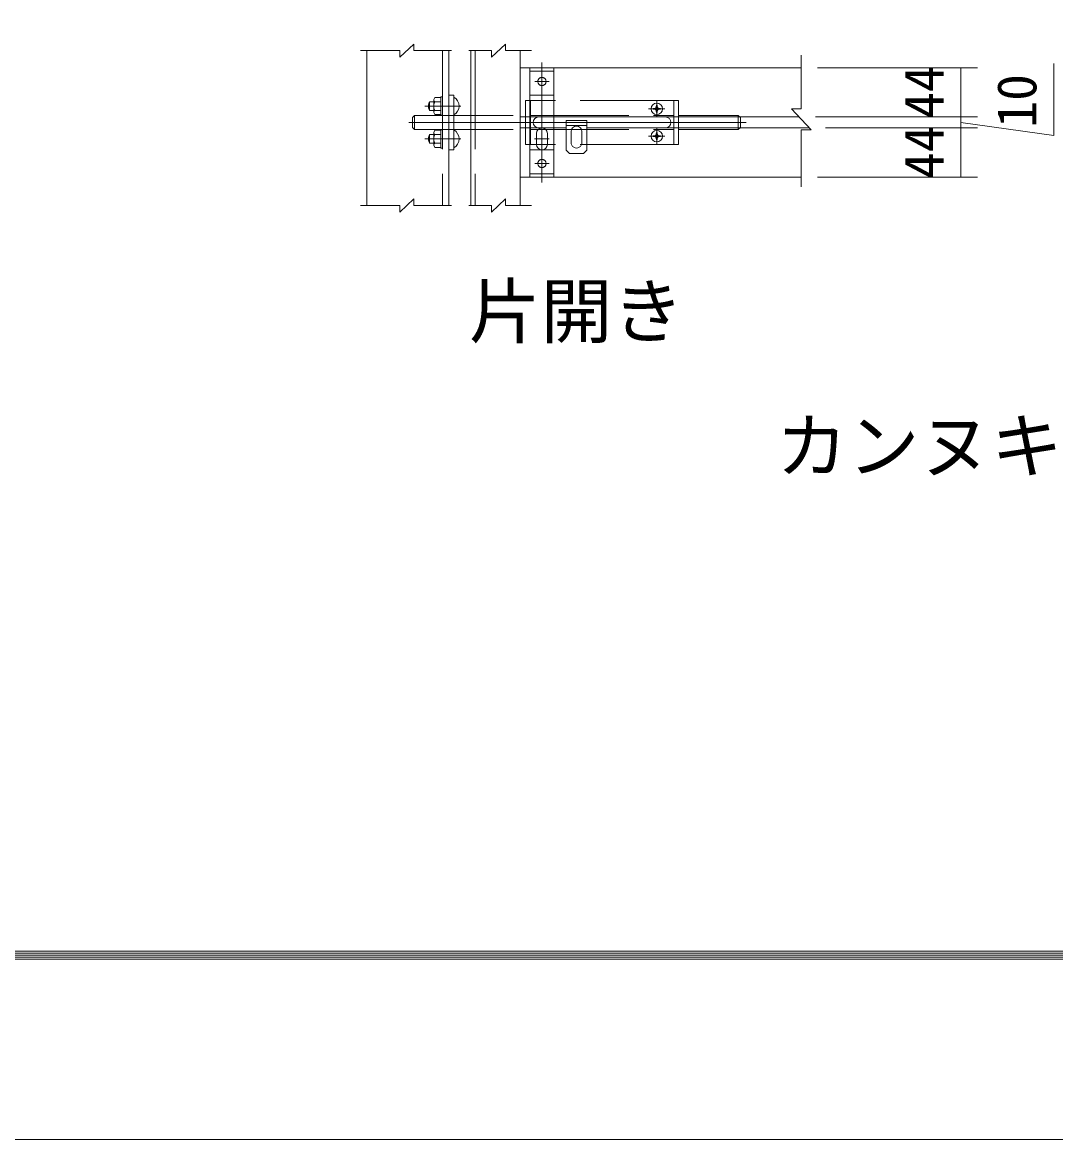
# Model space of a CAD drawing. Units: millimetres, scale not verified. Extents: x -6300 to 6300, y -4455 to 4455.
# Drawn here: x -3775 to -1885, y -4455 to -2412 of the extents above; entities that cross this region are included whole.
import ezdxf
from ezdxf.enums import TextEntityAlignment as Align

# ---------------------------------------------------------------- set-up
doc = ezdxf.new("R2010")
doc.units = ezdxf.units.MM
doc.header["$LTSCALE"] = 30
doc.linetypes.add('DASHED', pattern=[7.5, 6, -1.5])
doc.linetypes.add('USER1', pattern=[50.8, 31.75, -6.35, 6.35, -6.35])
for name, color, linetype, lineweight in [('0-0_D-STR-DIM', 7, 'Continuous', 9), ('0-2_D-STR1', 1, 'Continuous', 18), ('0-3_D-STR3', 3, 'Continuous', 13), ('0-6_D-BMK', 2, 'USER1', 13), ('0-A_D-TTL', 7, 'Continuous', 9)]:
    doc.layers.add(name, color=color, linetype=linetype, lineweight=lineweight)
doc.layers.add('0-5_D-TTL-TXT', color=7, linetype='Continuous')
doc.styles.add('ＭＳ ゴシック', font='')
doc.styles.get('ＭＳ ゴシック').set_extended_font_data('MS Gothic')

msp = doc.modelspace()

# ---------------------------------------------------------------- linework, layer by layer
at = {"layer": '0-0_D-STR-DIM'}
for p, q in [((-2350.15, -2569.75), (-2350.15, -2471.64)), ((-2320.15, -2494.8), (-2027.87, -2494.8)), ((-2057.87, -2584.8), (-2057.87, -2494.8)), ((-2057.87, -2584.8), (-2057.87, -2524.8)), ((-2332.15, -2608.52), (-2368.15, -2569.75)), ((-2350.15, -2569.75), (-2368.15, -2569.75)), ((-2324.17, -2584.8), (-2027.87, -2584.8)), ((-2324.17, -2584.8), (-2027.87, -2584.8)), ((-2057.87, -2604.8), (-2057.87, -2584.8)), ((-2057.87, -2604.8), (-2057.87, -2584.8)), ((-2350.15, -2712.39), (-2350.15, -2608.52)), ((-2350.15, -2608.52), (-2332.15, -2608.52)), ((-2305.6, -2604.8), (-2027.87, -2604.8)), ((-2305.6, -2604.8), (-2027.87, -2604.8)), ((-2057.87, -2694.8), (-2057.87, -2604.8)), ((-2057.87, -2604.8), (-2057.87, -2664.8)), ((-2320.15, -2694.8), (-2027.87, -2694.8))]:
    msp.add_line(p, q, dxfattribs=at)
msp.add_lwpolyline([(-2057.87, -2594.8), (-1888.15, -2618.8), (-1888.15, -2486.67)], dxfattribs=at)
at = {"layer": '0-2_D-STR1'}
for p, q in [((-3084.44, -2475.44), (-3058.59, -2451.44)), ((-3058.59, -2463.44), (-3058.59, -2451.44)), ((-2916.83, -2475.44), (-2890.98, -2451.44)), ((-2890.98, -2463.44), (-2890.98, -2451.44)), ((-3155.9, -2463.44), (-3084.44, -2463.44)), ((-3144.29, -2463.44), (-3144.29, -2746.76)), ((-3084.44, -2463.44), (-3084.44, -2475.44)), ((-3058.59, -2463.44), (-2989.63, -2463.44)), ((-2994.29, -2463.44), (-2994.29, -2746.76)), ((-2958.09, -2463.44), (-2916.83, -2463.44)), ((-2954.29, -2463.44), (-2954.29, -2746.76)), ((-2916.83, -2463.44), (-2916.83, -2475.44)), ((-2890.98, -2463.44), (-2843.29, -2463.44)), ((-2864.29, -2463.44), (-2864.29, -2746.76)), ((-2864.29, -2494.8), (-2350.15, -2494.8)), ((-2864.29, -2584.8), (-2354.17, -2584.8)), ((-2742.13, -2604.8), (-2335.6, -2604.8)), ((-2864.29, -2694.8), (-2350.15, -2694.8)), ((-3084.44, -2758.76), (-3058.59, -2734.76)), ((-3058.59, -2746.76), (-3058.59, -2734.76)), ((-2916.83, -2758.76), (-2890.98, -2734.76)), ((-2890.98, -2746.76), (-2890.98, -2734.76)), ((-3155.9, -2746.76), (-3084.44, -2746.76)), ((-3084.44, -2746.76), (-3084.44, -2758.76)), ((-3058.59, -2746.76), (-2989.63, -2746.76)), ((-2958.09, -2746.76), (-2916.83, -2746.76)), ((-2916.83, -2746.76), (-2916.83, -2758.76)), ((-2890.98, -2746.76), (-2843.29, -2746.76))]:
    msp.add_line(p, q, dxfattribs=at)
at = {"layer": '0-2_D-STR1', "linetype": 'DASHED'}
for p, q in [((-3006.29, -2463.44), (-3006.29, -2746.76)), ((-2946.29, -2463.44), (-2946.29, -2746.76))]:
    msp.add_line(p, q, dxfattribs=at)
at = {"layer": '0-3_D-STR3'}
for p, q in [((-2802.29, -2494.8), (-2846.29, -2494.8)), ((-2846.29, -2494.8), (-2846.29, -2694.8)), ((-2802.29, -2494.8), (-2802.29, -2694.8)), ((-2994.29, -2544.8), (-2985.29, -2544.8)), ((-2985.29, -2544.8), (-2985.29, -2644.8)), ((-2620.99, -2569.07), (-2617.9, -2569.02)), ((-2620.99, -2570.59), (-2620.99, -2569.07)), ((-2620.99, -2570.54), (-2617.9, -2570.59)), ((-2616.05, -2568.04), (-2617.9, -2569.02)), ((-2616.05, -2571.57), (-2617.9, -2570.59)), ((-2616.02, -2568), (-2615.07, -2566.15)), ((-2616.02, -2571.61), (-2615.07, -2573.46)), ((-2615.07, -2573.46), (-2615.02, -2576.5)), ((-2613.5, -2566.15), (-2613.55, -2563.1)), ((-2613.5, -2573.46), (-2613.55, -2576.5)), ((-2612.56, -2568), (-2613.5, -2566.15)), ((-2612.56, -2571.61), (-2613.5, -2573.46)), ((-2612.52, -2568.04), (-2610.68, -2569.02)), ((-2612.52, -2571.57), (-2610.68, -2570.59)), ((-2607.59, -2569.07), (-2610.68, -2569.02)), ((-2607.59, -2570.54), (-2610.68, -2570.59)), ((-2607.59, -2570.54), (-2607.59, -2569.07)), ((-2742.13, -2645.51), (-2742.13, -2591.51)), ((-2615.02, -2576.5), (-2613.55, -2576.5)), ((-2615.02, -2576.5), (-2613.55, -2576.5)), ((-2864.29, -2604.8), (-2780.13, -2604.8)), ((-2834.29, -2634.8), (-2834.29, -2614.8)), ((-2814.29, -2634.8), (-2814.29, -2614.8)), ((-2771.13, -2611.51), (-2771.13, -2631.51)), ((-2751.13, -2611.51), (-2751.13, -2631.51)), ((-2613.5, -2616.15), (-2613.55, -2613.1)), ((-2620.99, -2619.07), (-2617.9, -2619.02)), ((-2620.99, -2620.59), (-2620.99, -2619.07)), ((-2620.99, -2620.54), (-2617.9, -2620.59)), ((-2616.05, -2618.04), (-2617.9, -2619.02)), ((-2616.05, -2621.57), (-2617.9, -2620.59)), ((-2616.02, -2618), (-2615.07, -2616.15)), ((-2616.02, -2621.61), (-2615.07, -2623.46)), ((-2615.07, -2623.46), (-2615.02, -2626.5)), ((-2615.02, -2626.5), (-2613.55, -2626.5)), ((-2615.02, -2626.5), (-2613.55, -2626.5)), ((-2613.5, -2623.46), (-2613.55, -2626.5)), ((-2612.56, -2618), (-2613.5, -2616.15)), ((-2612.56, -2621.61), (-2613.5, -2623.46)), ((-2612.52, -2618.04), (-2610.68, -2619.02)), ((-2612.52, -2621.57), (-2610.68, -2620.59)), ((-2607.59, -2619.07), (-2610.68, -2619.02)), ((-2607.59, -2620.54), (-2610.68, -2620.59)), ((-2607.59, -2620.54), (-2607.59, -2619.07)), ((-2780.13, -2645.51), (-2774.13, -2651.51)), ((-2774.13, -2651.51), (-2748.13, -2651.51)), ((-2748.13, -2651.51), (-2742.13, -2645.51)), ((-2846.29, -2694.8), (-2802.29, -2694.8))]:
    msp.add_line(p, q, dxfattribs=at)
at = {"layer": '0-3_D-STR3', "linetype": 'DASHED'}
for p, q in [((-2802.29, -2500.8), (-2846.29, -2500.8)), ((-3022.29, -2553.04), (-3020.03, -2549.12)), ((-3022.29, -2576.56), (-3022.29, -2553.04)), ((-3020.03, -2549.12), (-3009.49, -2549.12)), ((-3006.29, -2581.6), (-3006.29, -2548)), ((-2802.29, -2544.8), (-2846.29, -2544.8)), ((-3022.29, -2556.8), (-3029.69, -2556.8)), ((-3029.69, -2572.8), (-3029.69, -2556.8)), ((-3022.29, -2572.8), (-3029.69, -2572.8)), ((-3020.03, -2556.8), (-3009.49, -2556.8)), ((-3020.03, -2572.8), (-3009.49, -2572.8)), ((-2854.29, -2634.8), (-2854.29, -2554.8)), ((-2574.29, -2554.8), (-2854.29, -2554.8)), ((-2845.29, -2554.8), (-2845.29, -2634.8)), ((-2583.29, -2554.8), (-2583.29, -2634.8)), ((-2574.29, -2634.8), (-2574.29, -2554.8)), ((-3061.13, -2585.8), (-3057.13, -2581.8)), ((-3061.13, -2585.8), (-3061.13, -2603.8)), ((-3057.13, -2581.8), (-2854.29, -2581.8)), ((-3057.13, -2607.8), (-3057.13, -2581.8)), ((-3022.29, -2576.56), (-3020.03, -2580.48)), ((-3020.03, -2580.48), (-3009.49, -2580.48)), ((-3009.49, -2581.6), (-3006.29, -2581.6)), ((-2845.29, -2581.8), (-2583.29, -2581.8)), ((-2574.29, -2581.8), (-2465.13, -2581.8)), ((-2465.13, -2581.8), (-2461.13, -2585.8)), ((-2465.13, -2581.8), (-2465.13, -2607.8)), ((-2461.13, -2585.8), (-2461.13, -2603.8)), ((-3061.13, -2603.8), (-3057.13, -2607.8)), ((-3057.13, -2607.8), (-2854.29, -2607.8)), ((-3022.29, -2613.04), (-3022.29, -2636.56)), ((-3009.49, -2608), (-3006.29, -2608)), ((-3009.49, -2608), (-3009.49, -2641.6)), ((-3006.29, -2608), (-3006.29, -2641.6)), ((-2845.29, -2607.8), (-2583.29, -2607.8)), ((-2780.13, -2600.51), (-2742.13, -2600.51)), ((-2574.29, -2607.8), (-2465.13, -2607.8)), ((-2461.13, -2603.8), (-2465.13, -2607.8)), ((-3022.29, -2616.8), (-3029.69, -2616.8)), ((-3029.69, -2616.8), (-3029.69, -2632.8)), ((-3022.29, -2632.8), (-3029.69, -2632.8)), ((-3020.03, -2616.8), (-3009.49, -2616.8)), ((-3020.03, -2632.8), (-3009.49, -2632.8)), ((-2574.29, -2634.8), (-2854.29, -2634.8)), ((-3009.49, -2641.6), (-3006.29, -2641.6)), ((-2846.29, -2644.8), (-2802.29, -2644.8)), ((-2802.29, -2688.8), (-2846.29, -2688.8))]:
    msp.add_line(p, q, dxfattribs=at)
for points in [[(-3009.49, -2581.6), (-3009.49, -2548), (-3006.29, -2548)], [(-3022.29, -2613.04), (-3020.03, -2609.12), (-3009.49, -2609.12)], [(-3022.29, -2636.56), (-3020.03, -2640.48), (-3009.49, -2640.48)]]:
    msp.add_lwpolyline(points, dxfattribs=at)
at = {"layer": '0-3_D-STR3'}
for points in [[(-2994.29, -2544.8), (-2994.29, -2644.8), (-2985.29, -2644.8)], [(-2615.07, -2566.15), (-2615.02, -2563.1), (-2613.55, -2563.1)], [(-2742.13, -2591.51), (-2780.13, -2591.51), (-2780.13, -2645.51)], [(-2615.07, -2616.15), (-2615.02, -2613.1), (-2613.55, -2613.1)]]:
    msp.add_lwpolyline(points, dxfattribs=at)
at = {"layer": '0-3_D-STR3', "linetype": 'DASHED'}
for centre in [(-2824.29, -2519.8), (-2824.29, -2669.8)]:
    msp.add_circle(centre, 7.5, dxfattribs=at)
at = {"layer": '0-3_D-STR3'}
for centre in [(-2614.29, -2569.8), (-2614.29, -2619.8)]:
    msp.add_circle(centre, 10.5, dxfattribs=at)
at = {"layer": '0-3_D-STR3', "linetype": 'DASHED'}
for centre, radius, start, end in [((-3018.37, -2553.25), 3.92, 177.032, 245.05701), ((-3015.83, -2564.8), 16, 150, 210), ((-3007.02, -2564.8), 15.27, 148.40741, 211.59259), ((-3018.37, -2576.36), 3.92, 114.94299, 182.968), ((-3018.37, -2613.25), 3.92, 177.032, 245.05701), ((-3015.83, -2624.8), 16, 150, 210), ((-3007.02, -2624.8), 15.27, 148.40741, 211.59259), ((-3018.37, -2636.36), 3.92, 114.94299, 182.968)]:
    msp.add_arc(centre, radius, start, end, dxfattribs=at)
at = {"layer": '0-3_D-STR3'}
for centre, radius, start, end in [((-2994.77, -2564.8), 18.83, 300.21596, 59.78404), ((-2830.29, -2594.8), 10, 90.00001, 269.99932), ((-2598.29, -2594.8), 10, 270.00071, 90.00002), ((-2994.77, -2624.8), 18.83, 300.21596, 59.78404), ((-2824.29, -2614.8), 10, 0.00035, 180.00001), ((-2761.13, -2611.51), 10, 359.99999, 179.99999), ((-2824.29, -2634.8), 10, 180.00002, 0.00001), ((-2761.13, -2631.51), 10, 179.99999, 0)]:
    msp.add_arc(centre, radius, start, end, dxfattribs=at)
at = {"layer": '0-6_D-BMK'}
for p, q in [((-2824.29, -2704.69), (-2824.29, -2484.92)), ((-2811.04, -2519.8), (-2837.54, -2519.8)), ((-3038.3, -2564.8), (-2972.73, -2564.8)), ((-2629.17, -2569.8), (-2599.41, -2569.8)), ((-2614.29, -2584.68), (-2614.29, -2554.92)), ((-3067.98, -2594.8), (-2450.48, -2594.8)), ((-2614.29, -2634.68), (-2614.29, -2604.92)), ((-3038.3, -2624.8), (-2972.73, -2624.8)), ((-2810.81, -2624.8), (-2837.76, -2624.8)), ((-2629.17, -2619.8), (-2599.41, -2619.8)), ((-2811.04, -2669.8), (-2837.54, -2669.8))]:
    msp.add_line(p, q, dxfattribs=at)
at = {"layer": '0-A_D-TTL', "color": 2, "lineweight": 18}
msp.add_lwpolyline([(-6300, 4455), (6300, 4455), (6300, -4455), (-6300, -4455)], close=True, dxfattribs=at)
at = {"layer": '0-A_D-TTL'}
for points in [[(-5895, 4125), (5895, 4125), (5895, -4125), (-5895, -4125)], [(-5891.25, 4121.25), (5891.25, 4121.25), (5891.25, -4121.25), (-5891.25, -4121.25)], [(-5887.5, 4117.5), (5887.5, 4117.5), (5887.5, -4117.5), (-5887.5, -4117.5)], [(-5883.75, 4113.75), (5883.75, 4113.75), (5883.75, -4113.75), (-5883.75, -4113.75)], [(-5880, 4110), (5880, 4110), (5880, -4110), (-5880, -4110)]]:
    msp.add_lwpolyline(points, close=True, dxfattribs=at)

# ---------------------------------------------------------------- texts
at = {"layer": '0-0_D-STR-DIM', "style": 'ＭＳ ゴシック'}
for s, p in [('44', (-2067.99, -2588.37)), ('10', (-1898.27, -2604.34)), ('44', (-2067.99, -2698.37))]:
    msp.add_text(s, height=72.14, rotation=90, dxfattribs=at).set_placement(p, align=Align.BOTTOM_LEFT)
at = {"layer": '0-5_D-TTL-TXT', "style": 'ＭＳ ゴシック'}
for s, p in [('片開き', (-2957.97, -3016.83)), ('カンヌキ取付詳細図', (-2396.12, -3262.98))]:
    msp.add_text(s, height=96.11, dxfattribs=at).set_placement(p, align=Align.BOTTOM_LEFT)

doc.saveas('drawing.dxf')
